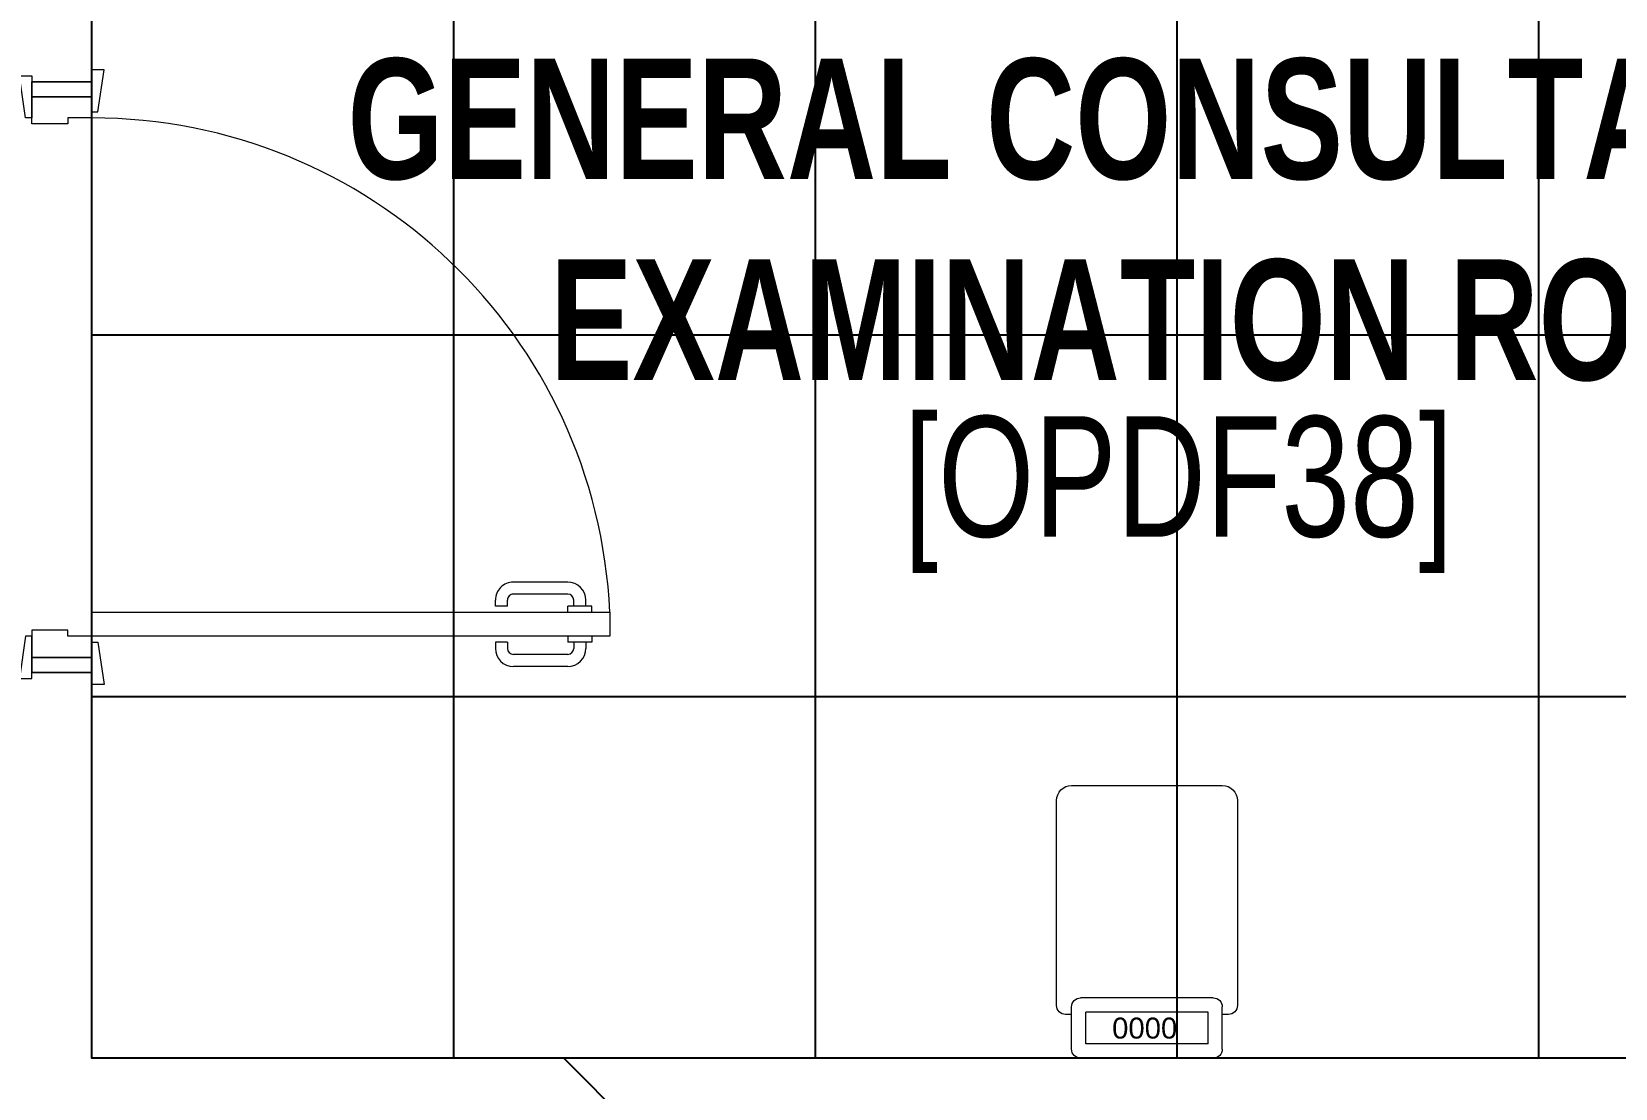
# Model space of a CAD drawing. Extents: x -560814 to 57327, y -29287 to 19916.
# Drawn here: x 44676 to 47303, y -6150 to -4397 of the extents above; entities that cross this region are included whole.
import ezdxf

# ---------------------------------------------------------------- set-up
doc = ezdxf.new("R2010")
doc.units = 0
doc.header["$LTSCALE"] = 0.25
doc.linetypes.add('DASHDOT', pattern=[25.4, 12.7, -6.35, 0, -6.35])
for name, color, linetype, lineweight in [('01-First Floor$0$72_EGR_BASE_TEXT', 252, 'Continuous', 5), ('01-First Floor$0$LOADING', 253, 'Continuous', 5), ('01-First Floor$0$Walls', 251, 'Continuous', 5), ('01-First Floor$0$Wooden Joinery', 251, 'Continuous', 5), ('E-LITE-CLNG-CNDT', 6, 'DASHDOT', 35), ('T-DATA-DIM', 251, 'DASHDOT', 25)]:
    doc.layers.add(name, color=color, linetype=linetype, lineweight=lineweight)
doc.layers.add('01-First Floor$0$FALSE CEILING', color=251, linetype='Continuous')
doc.styles.add('01-First Floor$0$Standard', font='arial.ttf')
doc.styles.add('01-First Floor$0$X3G_ENTITY_9EC9', font='swisscl.ttf', dxfattribs={"height": 0.2})
doc.styles.add('01-First Floor$0$X3G_ENTITY_9F38', font='swisscl.ttf', dxfattribs={"height": 0.2})
doc.styles.add('DC_SIMPLEX', font='SIMPLEX.shx', dxfattribs={"width": 0.7})
doc.dimstyles.new('DevCad-MM', dxfattribs={"dimscale": 0.01, "dimtxt": 2, "dimasz": 2, "dimexe": 1, "dimexo": 1, "dimgap": 0.6, "dimtad": 1, "dimdec": 0, "dimrnd": 10, "dimzin": 1, "dimdsep": 46, "dimtxsty": 'DC_SIMPLEX', "dimblk1": 'OBLIQUE', "dimblk2": 'OBLIQUE', "dimsah": 1, "dimcen": 3, "dimclrd": 256, "dimclre": 256, "dimclrt": 45, "dimadec": 0, "dimazin": 0, "dimtfac": 1, "dimtdec": 0, "dimtix": 1, "dimtmove": 2, "dimatfit": 2, "dimldrblk": 'OBLIQUE', "dimfxl": 1, "dimtolj": 1, "dimtzin": 0, "dimarcsym": 0})

# ---------------------------------------------------------------- blocks, each defined once
blk = doc.blocks.new('01-First Floor$0$A$C72370EFE')
at = {"layer": '01-First Floor$0$Wooden Joinery'}
for p, q in [((-0.01, -0.04), (-0.02, -0.04)), ((-0.01, -0.03), (-0.01, -0.07)), ((0, -0.03), (-0.01, -0.03)), ((0.04, -0.03), (0.05, -0.03)), ((0.05, -0.03), (0.05, -0.07)), ((0.05, -0.04), (0.06, -0.04)), ((-0.05, -0.07), (-0.05, -0.16)), ((-0.03, -0.07), (-0.03, -0.16)), ((-0.01, -0.06), (-0.02, -0.06)), ((0, -0.07), (-0.01, -0.07)), ((0.04, -0.07), (0.05, -0.07)), ((0.05, -0.06), (0.06, -0.06)), ((0.07, -0.07), (0.07, -0.16)), ((0.09, -0.07), (0.09, -0.16)), ((-0.01, -0.17), (-0.02, -0.17)), ((-0.01, -0.17), (-0.01, -0.19)), ((0.05, -0.17), (0.06, -0.17)), ((0.05, -0.17), (0.05, -0.19)), ((-0.01, -0.19), (-0.02, -0.19)), ((0.05, -0.19), (0.06, -0.19))]:
    blk.add_line(p, q, dxfattribs=at)
for centre, radius, start, end in [((-0.02, -0.07), 0.03, 90, 180), ((0.06, -0.07), 0.03, 0, 90), ((-0.02, -0.07), 0.01, 90, 180), ((0.06, -0.07), 0.01, 0, 90), ((-0.02, -0.16), 0.03, 180, 270), ((-0.02, -0.16), 0.01, 180, 270), ((0.06, -0.16), 0.01, 270, 0), ((0.06, -0.16), 0.03, 270, 0)]:
    blk.add_arc(centre, radius, start, end, dxfattribs=at)
blk = doc.blocks.new('01-First Floor$0$A$C5DAD61B4')
at = {"layer": '01-First Floor$0$Wooden Joinery'}
for points in [[(80, 959.1), (80, 969.1), (10, 979.1), (10, 959.1)], [(940, 959.1), (940, 969.1), (1010, 979.1), (1010, 959.1)], [(70, 859.1), (70, 849.1), (0, 839.1), (0, 859.1)], [(120, 859.1), (120, 0), (80, 0), (80, 859.1)], [(950, 859.1), (950, 849.1), (1020, 839.1), (1020, 859.1)]]:
    blk.add_lwpolyline(points, close=True, dxfattribs=at)
for points in [[(45, 859.1), (45, 959.1), (20, 959.1), (20, 859.1), (45, 859.1)], [(45, 859.1), (80, 859.1), (80, 899.1), (90, 899.1), (90, 959.1), (45, 959.1), (45, 859.1)], [(975, 859.1), (940, 859.1), (940, 899.1), (930, 899.1), (930, 959.1), (975, 959.1), (975, 859.1)], [(975, 859.1), (975, 959.1), (1000, 959.1), (1000, 859.1), (975, 859.1)]]:
    blk.add_lwpolyline(points, dxfattribs=at)
blk.add_arc((80, 859.1), 860, 272.666, 0, dxfattribs=at)
at = {"layer": '01-First Floor$0$Wooden Joinery', "xscale": 999.9999999998854, "yscale": 999.9999999998854, "zscale": 999.9999999998854, "rotation": 180}
blk.add_blockref('01-First Floor$0$A$C72370EFE', (120, 0), dxfattribs=at)
blk = doc.blocks.new('01-First Floor$0$HF13461A-P')
at = {"layer": '01-First Floor$0$LOADING'}
for p, q in [((0.2579, 0.4503), (0.0379, 0.4503)), ((0.0229, 0.4353), (0.0229, 0.3653)), ((0.2493, 0.4266), (0.0466, 0.4266)), ((0.0466, 0.4266), (0.0466, 0.3739)), ((0.2493, 0.4266), (0.2493, 0.3739)), ((0.2729, 0.4353), (0.2729, 0.3653)), ((0.0229, 0.3778), (0.0129, 0.3778)), ((0.2493, 0.3739), (0.0466, 0.3739)), ((0.2829, 0.3778), (0.2729, 0.3778)), ((-0.0021, 0.3628), (-0.0021, 0.0228)), ((0.2579, 0.3503), (0.0379, 0.3503)), ((0.2979, 0.0228), (0.2979, 0.3628)), ((0.0229, -0.0022), (0.2729, -0.0022))]:
    blk.add_line(p, q, dxfattribs=at)
for centre, radius, start, end in [((0.0379, 0.4353), 0.015, 90, 180), ((0.2579, 0.4353), 0.015, 0, 90), ((0.0129, 0.3628), 0.015, 90, 180), ((0.2829, 0.3628), 0.015, 0, 90), ((0.0379, 0.3653), 0.015, 180, 270), ((0.2579, 0.3653), 0.015, 270, 0), ((0.0229, 0.0228), 0.025, 180, 270), ((0.2729, 0.0228), 0.025, 270, 0)]:
    blk.add_arc(centre, radius, start, end, dxfattribs=at)
at = {"layer": '01-First Floor$0$LOADING', "style": '01-First Floor$0$Standard'}
blk.add_text('0000', height=0.03477, dxfattribs=at).set_placement((0.0901, 0.3829))
blk = doc.blocks.new('01-First Floor')
at = {"layer": '01-First Floor$0$FALSE CEILING', "linetype": 'Continuous'}
for p, q in [((45376, -6100), (45376, -2810)), ((45976, -6100), (45976, -2810)), ((46576, -6100), (46576, -2810)), ((47176, -6100), (47176, -2810)), ((44776, -4900), (48976, -4900)), ((44776, -5500), (48976, -5500))]:
    blk.add_line(p, q, dxfattribs=at)
at = {"layer": '01-First Floor$0$FALSE CEILING'}
blk.add_lwpolyline([(44776, -2810), (48976, -2810), (48976, -6100), (44776, -6100)], close=True, dxfattribs=at)
at = {"layer": '01-First Floor$0$Walls'}
for p, q in [((44776, -2810), (44776, -4480)), ((44776, -4480), (44676, -4480)), ((44776, -5460), (44676, -5460)), ((44776, -5460), (44776, -6100)), ((48976, -6100), (44776, -6100))]:
    blk.add_line(p, q, dxfattribs=at)
at = {"layer": '01-First Floor$0$LOADING', "lineweight": 0, "xscale": -1000, "yscale": 1000, "zscale": 1000, "rotation": 180}
blk.add_blockref('01-First Floor$0$HF13461A-P', (46378.1, -5649.7, -0.1), dxfattribs=at)
at = {"layer": '01-First Floor$0$Wooden Joinery', "rotation": 90}
blk.add_blockref('01-First Floor$0$A$C5DAD61B4', (45635.1, -5480), dxfattribs=at)
at = {"layer": '01-First Floor$0$72_EGR_BASE_TEXT', "insert": (46600.7, -4441.4, 0.1), "char_height": 200, "width": 3508.102, "attachment_point": 2, "style": '01-First Floor$0$X3G_ENTITY_9EC9'}
blk.add_mtext('{\\fSwis721 LtCn BT|b1|i0|c0|p34;GENERAL CONSULTATION / EXAMINATION ROOM}', dxfattribs=at)
at = {"layer": '01-First Floor$0$72_EGR_BASE_TEXT', "insert": (46578.2, -5034.8, 0.1), "char_height": 200, "attachment_point": 2, "style": '01-First Floor$0$X3G_ENTITY_9F38'}
blk.add_mtext('[OPDF38]', dxfattribs=at)
blk = doc.blocks.new('_OBLIQUE')
at = {"color": 0, "linetype": 'ByBlock'}
blk.add_line((-0.5, -0.5), (0.5, 0.5), dxfattribs=at)
blk = doc.blocks.new('*D175')
at = {"layer": 'Defpoints', "color": 0, "linetype": 'Continuous', "transparency": 16777216}
for p in [(45079.1, -6200), (45658.6, -6200), (45079.1, -7039.2)]:
    blk.add_point(p, dxfattribs=at)
at = {"layer": 'T-DATA-DIM', "linetype": 'Continuous', "lineweight": -2, "transparency": 16777216}
for p, q in [((45179.1, -6200), (45758.6, -6200)), ((45658.6, -7039.2), (45658.6, -6200)), ((45179.1, -7039.2), (45758.6, -7039.2))]:
    blk.add_line(p, q, dxfattribs=at)
at = {"layer": 'T-DATA-DIM', "linetype": 'Continuous', "lineweight": -2, "transparency": 16777216, "xscale": 200, "yscale": 200, "zscale": 200}
for p, rotation in [((45658.6, -6200), 90), ((45658.6, -7039.2), 270)]:
    blk.add_blockref('_OBLIQUE', p, dxfattribs=dict(at, rotation=rotation))
at = {"layer": 'T-DATA-DIM', "color": 45, "linetype": 'Continuous', "transparency": 16777216, "insert": (45498.6, -6619.6), "char_height": 200, "attachment_point": 5, "rotation": 90, "style": 'DC_SIMPLEX'}
blk.add_mtext('\\A1;840', dxfattribs=at)

msp = doc.modelspace()

# ---------------------------------------------------------------- block references
at = {"layer": 'E-LITE-CLNG-CNDT'}
msp.add_blockref('01-First Floor', (0, 0), dxfattribs=at)

# ---------------------------------------------------------------- dimensions: what is measured, and where the dimension line sits
at = {"layer": 'T-DATA-DIM', "linetype": 'Continuous'}
dim = msp.add_linear_dim(base=(45658.6, -6200), p1=(45079.1, -7039.2), p2=(45079.1, -6200), angle=90, dimstyle='DevCad-MM', dxfattribs=at)
dim.commit()
dim.dimension.update_dxf_attribs({"geometry": '*D175', "text_midpoint": (45498.6, -6619.6)})

doc.saveas('drawing.dxf')
